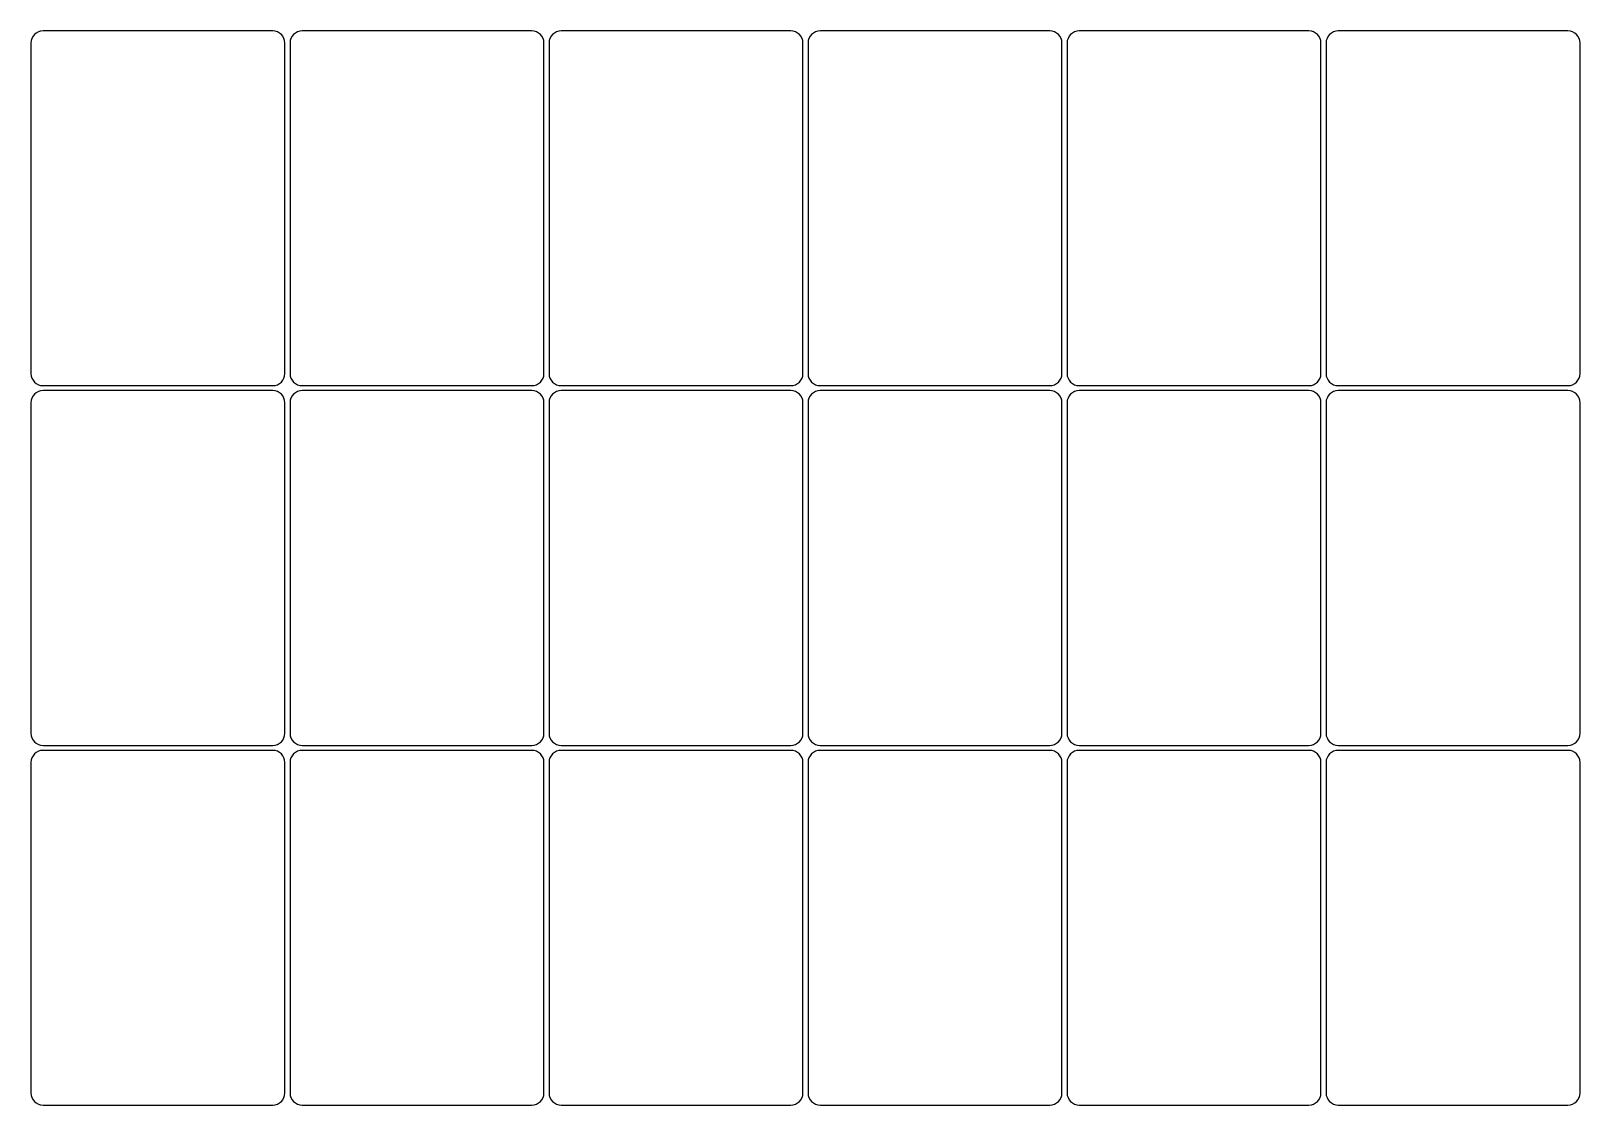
# Model space of a CAD drawing. Header units: millimetres. Extents: x 31 to 415, y -280 to -13.
import ezdxf

# ---------------------------------------------------------------- set-up
doc = ezdxf.new("R2010")
doc.units = ezdxf.units.MM

msp = doc.modelspace()

# ---------------------------------------------------------------- linework, layer by layer
for p, q in [((90.73, -13.46), (33.73, -13.46)), ((155, -13.46), (98, -13.46)), ((219.26, -13.46), (162.26, -13.46)), ((283.52, -13.46), (226.52, -13.46)), ((347.78, -13.46), (290.78, -13.46)), ((412.04, -13.46), (355.04, -13.46)), ((30.73, -16.46), (30.73, -98.46)), ((93.73, -98.46), (93.73, -16.46)), ((95, -16.46), (95, -98.46)), ((158, -98.46), (158, -16.46)), ((159.26, -16.46), (159.26, -98.46)), ((222.26, -98.46), (222.26, -16.46)), ((223.52, -16.46), (223.52, -98.46)), ((286.52, -98.46), (286.52, -16.46)), ((287.78, -16.46), (287.78, -98.46)), ((350.78, -98.46), (350.78, -16.46)), ((352.04, -16.46), (352.04, -98.46)), ((415.04, -98.46), (415.04, -16.46)), ((33.73, -101.46), (90.73, -101.46)), ((90.73, -102.7), (33.73, -102.7)), ((98, -101.46), (155, -101.46)), ((155, -102.7), (98, -102.7)), ((162.26, -101.46), (219.26, -101.46)), ((219.26, -102.7), (162.26, -102.7)), ((226.52, -101.46), (283.52, -101.46)), ((283.52, -102.7), (226.52, -102.7)), ((290.78, -101.46), (347.78, -101.46)), ((347.78, -102.7), (290.78, -102.7)), ((355.04, -101.46), (412.04, -101.46)), ((412.04, -102.7), (355.04, -102.7)), ((30.73, -105.7), (30.73, -187.7)), ((93.73, -187.7), (93.73, -105.7)), ((95, -105.7), (95, -187.7)), ((158, -187.7), (158, -105.7)), ((159.26, -105.7), (159.26, -187.7)), ((222.26, -187.7), (222.26, -105.7)), ((223.52, -105.7), (223.52, -187.7)), ((286.52, -187.7), (286.52, -105.7)), ((287.78, -105.7), (287.78, -187.7)), ((350.78, -187.7), (350.78, -105.7)), ((352.04, -105.7), (352.04, -187.7)), ((415.04, -187.7), (415.04, -105.7)), ((33.73, -190.7), (90.73, -190.7)), ((90.73, -191.94), (33.73, -191.94)), ((98, -190.7), (155, -190.7)), ((155, -191.94), (98, -191.94)), ((162.26, -190.7), (219.26, -190.7)), ((219.26, -191.94), (162.26, -191.94)), ((226.52, -190.7), (283.52, -190.7)), ((283.52, -191.94), (226.52, -191.94)), ((290.78, -190.7), (347.78, -190.7)), ((347.78, -191.94), (290.78, -191.94)), ((355.04, -190.7), (412.04, -190.7)), ((412.04, -191.94), (355.04, -191.94)), ((30.73, -194.94), (30.73, -276.94)), ((93.73, -276.94), (93.73, -194.94)), ((95, -194.94), (95, -276.94)), ((158, -276.94), (158, -194.94)), ((159.26, -194.94), (159.26, -276.94)), ((222.26, -276.94), (222.26, -194.94)), ((223.52, -194.94), (223.52, -276.94)), ((286.52, -276.94), (286.52, -194.94)), ((287.78, -194.94), (287.78, -276.94)), ((350.78, -276.94), (350.78, -194.94)), ((352.04, -194.94), (352.04, -276.94)), ((415.04, -276.94), (415.04, -194.94)), ((33.73, -279.94), (90.73, -279.94)), ((98, -279.94), (155, -279.94)), ((162.26, -279.94), (219.26, -279.94)), ((226.52, -279.94), (283.52, -279.94)), ((290.78, -279.94), (347.78, -279.94)), ((355.04, -279.94), (412.04, -279.94))]:
    msp.add_line(p, q)
for centre, start, end in [((33.73, -16.46), 90, 180), ((90.73, -16.46), 0, 90), ((98, -16.46), 90, 180), ((155, -16.46), 0, 90), ((162.26, -16.46), 90, 180), ((219.26, -16.46), 0, 90), ((226.52, -16.46), 90, 180), ((283.52, -16.46), 0, 90), ((290.78, -16.46), 90, 180), ((347.78, -16.46), 0, 90), ((355.04, -16.46), 90, 180), ((412.04, -16.46), 0, 90), ((33.73, -98.46), 180, 270), ((90.73, -98.46), 270, 360), ((98, -98.46), 180, 270), ((155, -98.46), 270, 360), ((162.26, -98.46), 180, 270), ((219.26, -98.46), 270, 360), ((226.52, -98.46), 180, 270), ((283.52, -98.46), 270, 360), ((290.78, -98.46), 180, 270), ((347.78, -98.46), 270, 360), ((355.04, -98.46), 180, 270), ((412.04, -98.46), 270, 360), ((33.73, -105.7), 90, 180), ((90.73, -105.7), 0, 90), ((98, -105.7), 90, 180), ((155, -105.7), 0, 90), ((162.26, -105.7), 90, 180), ((219.26, -105.7), 0, 90), ((226.52, -105.7), 90, 180), ((283.52, -105.7), 0, 90), ((290.78, -105.7), 90, 180), ((347.78, -105.7), 0, 90), ((355.04, -105.7), 90, 180), ((412.04, -105.7), 0, 90), ((33.73, -187.7), 180, 270), ((90.73, -187.7), 270, 360), ((98, -187.7), 180, 270), ((155, -187.7), 270, 360), ((162.26, -187.7), 180, 270), ((219.26, -187.7), 270, 360), ((226.52, -187.7), 180, 270), ((283.52, -187.7), 270, 360), ((290.78, -187.7), 180, 270), ((347.78, -187.7), 270, 360), ((355.04, -187.7), 180, 270), ((412.04, -187.7), 270, 360), ((33.73, -194.94), 90, 180), ((90.73, -194.94), 0, 90), ((98, -194.94), 90, 180), ((155, -194.94), 0, 90), ((162.26, -194.94), 90, 180), ((219.26, -194.94), 0, 90), ((226.52, -194.94), 90, 180), ((283.52, -194.94), 0, 90), ((290.78, -194.94), 90, 180), ((347.78, -194.94), 0, 90), ((355.04, -194.94), 90, 180), ((412.04, -194.94), 0, 90), ((33.73, -276.94), 180, 270), ((90.73, -276.94), 270, 360), ((98, -276.94), 180, 270), ((155, -276.94), 270, 360), ((162.26, -276.94), 180, 270), ((219.26, -276.94), 270, 360), ((226.52, -276.94), 180, 270), ((283.52, -276.94), 270, 360), ((290.78, -276.94), 180, 270), ((347.78, -276.94), 270, 360), ((355.04, -276.94), 180, 270), ((412.04, -276.94), 270, 360)]:
    msp.add_arc(centre, 3, start, end)

doc.saveas('drawing.dxf')
